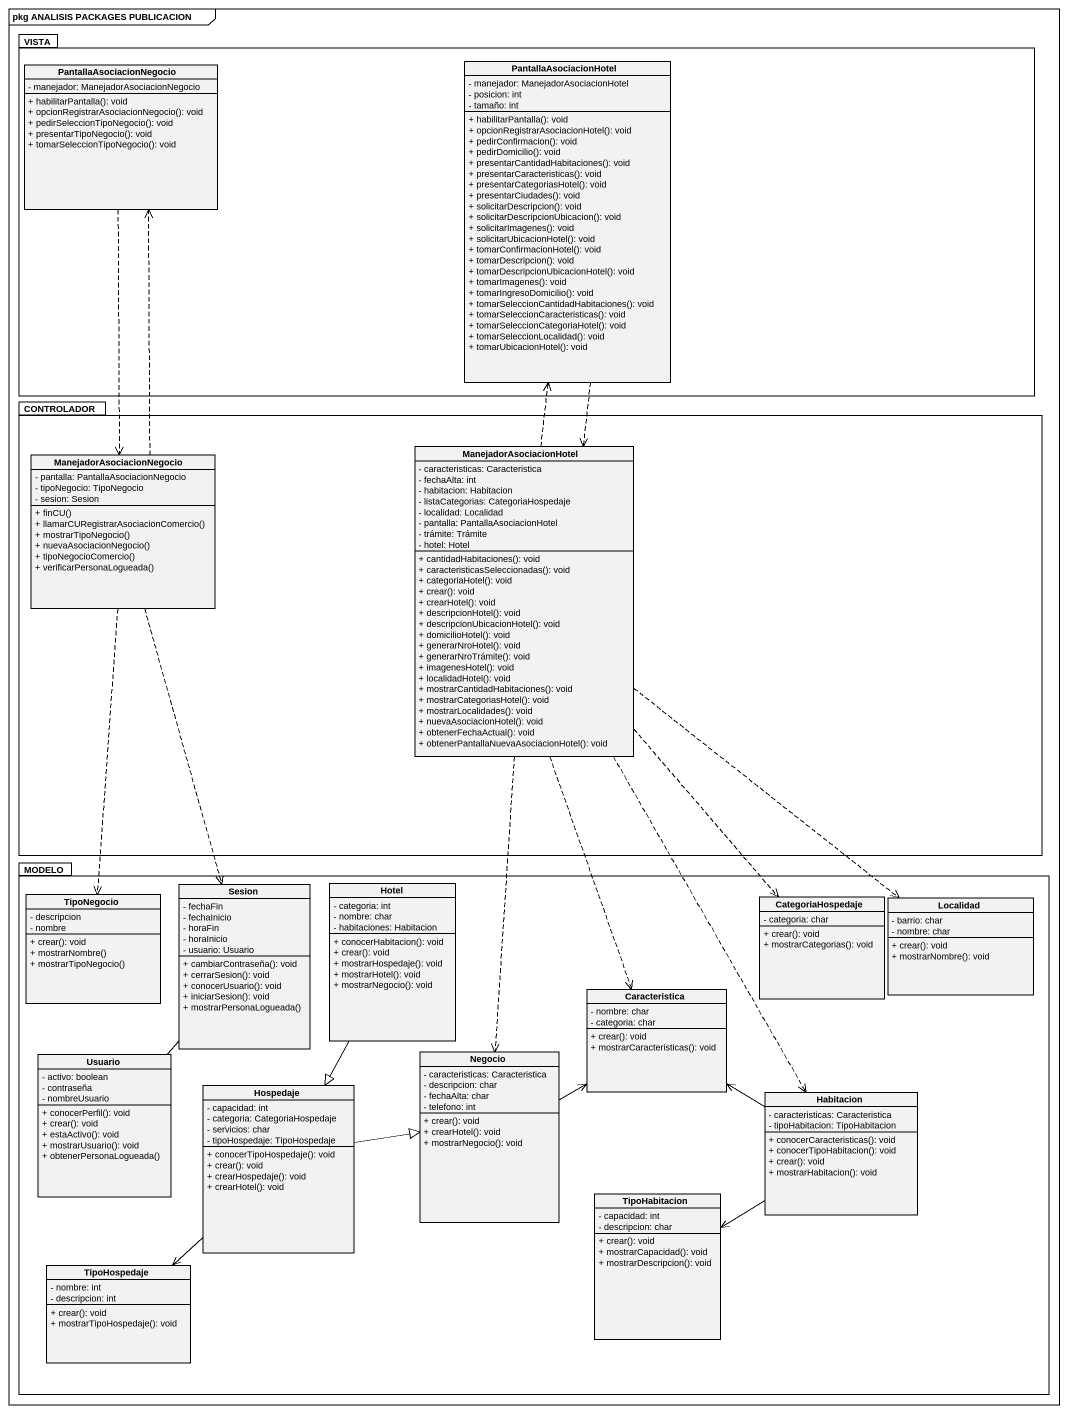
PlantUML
@startuml
mainframe pkg ANALISIS PACKAGES PUBLICACION
hide circle
hide empty members
skinparam classAttributeIconSize 0
package VISTA {
  class PantallaAsociacionNegocio {
    - manejador: ManejadorAsociacionNegocio
    + habilitarPantalla(): void
    + opcionRegistrarAsociacionNegocio(): void
    + pedirSeleccionTipoNegocio(): void
    + presentarTipoNegocio(): void
    + tomarSeleccionTipoNegocio(): void
  }
  class PantallaAsociacionHotel {
    - manejador: ManejadorAsociacionHotel
    - posicion: int
    - tamaño: int
    + habilitarPantalla(): void
    + opcionRegistrarAsociacionHotel(): void
    + pedirConfirmacion(): void
    + pedirDomicilio(): void
    + presentarCantidadHabitaciones(): void
    + presentarCaracteristicas(): void
    + presentarCategoriasHotel(): void
    + presentarCiudades(): void
    + solicitarDescripcion(): void
    + solicitarDescripcionUbicacion(): void
    + solicitarImagenes(): void
    + solicitarUbicacionHotel(): void
    + tomarConfirmacionHotel(): void
    + tomarDescripcion(): void
    + tomarDescripcionUbicacionHotel(): void
    + tomarImagenes(): void
    + tomarIngresoDomicilio(): void
    + tomarSeleccionCantidadHabitaciones(): void
    + tomarSeleccionCaracteristicas(): void
    + tomarSeleccionCategoriaHotel(): void
    + tomarSeleccionLocalidad(): void
    + tomarUbicacionHotel(): void
  }
}
package CONTROLADOR {
  class ManejadorAsociacionNegocio {
    - pantalla: PantallaAsociacionNegocio
    - tipoNegocio: TipoNegocio
    - sesion: Sesion
    + finCU()
    + llamarCURegistrarAsociacionComercio()
    + mostrarTipoNegocio()
    + nuevaAsociacionNegocio()
    + tipoNegocioComercio()
    + verificarPersonaLogueada()
  }
  class ManejadorAsociacionHotel {
    - caracteristicas: Caracteristica
    - fechaAlta: int
    - habitacion: Habitacion
    - listaCategorias: CategoriaHospedaje
    - localidad: Localidad
    - pantalla: PantallaAsociacionHotel
    - trámite: Trámite
    - hotel: Hotel
    + cantidadHabitaciones(): void
    + caracteristicasSeleccionadas(): void
    + categoriaHotel(): void
    + crear(): void
    + crearHotel(): void
    + descripcionHotel(): void
    + descripcionUbicacionHotel(): void
    + domicilioHotel(): void
    + generarNroHotel(): void
    + generarNroTrámite(): void
    + imagenesHotel(): void
    + localidadHotel(): void
    + mostrarCantidadHabitaciones(): void
    + mostrarCategoriasHotel(): void
    + mostrarLocalidades(): void
    + nuevaAsociacionHotel(): void
    + obtenerFechaActual(): void
    + obtenerPantallaNuevaAsociacionHotel(): void
  }
}
package MODELO {
  class TipoNegocio {
    - descripcion
    - nombre
    + crear(): void
    + mostrarNombre()
    + mostrarTipoNegocio()
  }
  class Sesion {
    - fechaFin
    - fechaInicio
    - horaFin
    - horaInicio
    - usuario: Usuario
    + cambiarContraseña(): void
    + cerrarSesion(): void
    + conocerUsuario(): void
    + iniciarSesion(): void
    + mostrarPersonaLogueada()
  }
  class Hotel {
    - categoria: int
    - nombre: char
    - habitaciones: Habitacion
    + conocerHabitacion(): void
    + crear(): void
    + mostrarHospedaje(): void
    + mostrarHotel(): void
    + mostrarNegocio(): void
  }
  class CategoriaHospedaje {
    - categoria: char
    + crear(): void
    + mostrarCategorias(): void
  }
  class Localidad {
    - barrio: char
    - nombre: char
    + crear(): void
    + mostrarNombre(): void
  }
  class Caracteristica {
    - nombre: char
    - categoria: char
    + crear(): void
    + mostrarCaracteristicas(): void
  }
  class Negocio {
    - caracteristicas: Caracteristica
    - descripcion: char
    - fechaAlta: char
    - telefono: int
    + crear(): void
    + crearHotel(): void
    + mostrarNegocio(): void
  }
  class Usuario {
    - activo: boolean
    - contraseña
    - nombreUsuario
    + conocerPerfil(): void
    + crear(): void
    + estaActivo(): void
    + mostrarUsuario(): void
    + obtenerPersonaLogueada()
  }
  class Hospedaje {
    - capacidad: int
    - categoria: CategoriaHospedaje
    - servicios: char
    - tipoHospedaje: TipoHospedaje
    + conocerTipoHospedaje(): void
    + crear(): void
    + crearHospedaje(): void
    + crearHotel(): void
  }
  class Habitacion {
    - caracteristicas: Caracteristica
    - tipoHabitacion: TipoHabitacion
    + conocerCaracteristicas(): void
    + conocerTipoHabitacion(): void
    + crear(): void
    + mostrarHabitacion(): void
  }
  class TipoHabitacion {
    - capacidad: int
    - descripcion: char
    + crear(): void
    + mostrarCapacidad(): void
    + mostrarDescripcion(): void
  }
  class TipoHospedaje {
    - nombre: int
    - descripcion: int
    + crear(): void
    + mostrarTipoHospedaje(): void
  }
}
PantallaAsociacionNegocio ..> ManejadorAsociacionNegocio
PantallaAsociacionHotel ..> ManejadorAsociacionHotel
ManejadorAsociacionNegocio .up.> PantallaAsociacionNegocio
ManejadorAsociacionNegocio ..> TipoNegocio
ManejadorAsociacionNegocio ..> Sesion
ManejadorAsociacionHotel .up.> PantallaAsociacionHotel
ManejadorAsociacionHotel ..> CategoriaHospedaje
ManejadorAsociacionHotel ..> Localidad
ManejadorAsociacionHotel ..> Caracteristica
ManejadorAsociacionHotel ..> Negocio
ManejadorAsociacionHotel ..> Habitacion
Sesion -- Usuario
Hotel --|> Hospedaje
Negocio -right-> Caracteristica
Hospedaje -right-|> Negocio
Hospedaje --> TipoHospedaje
Habitacion -up-> Caracteristica
Habitacion --> TipoHabitacion
@enduml
